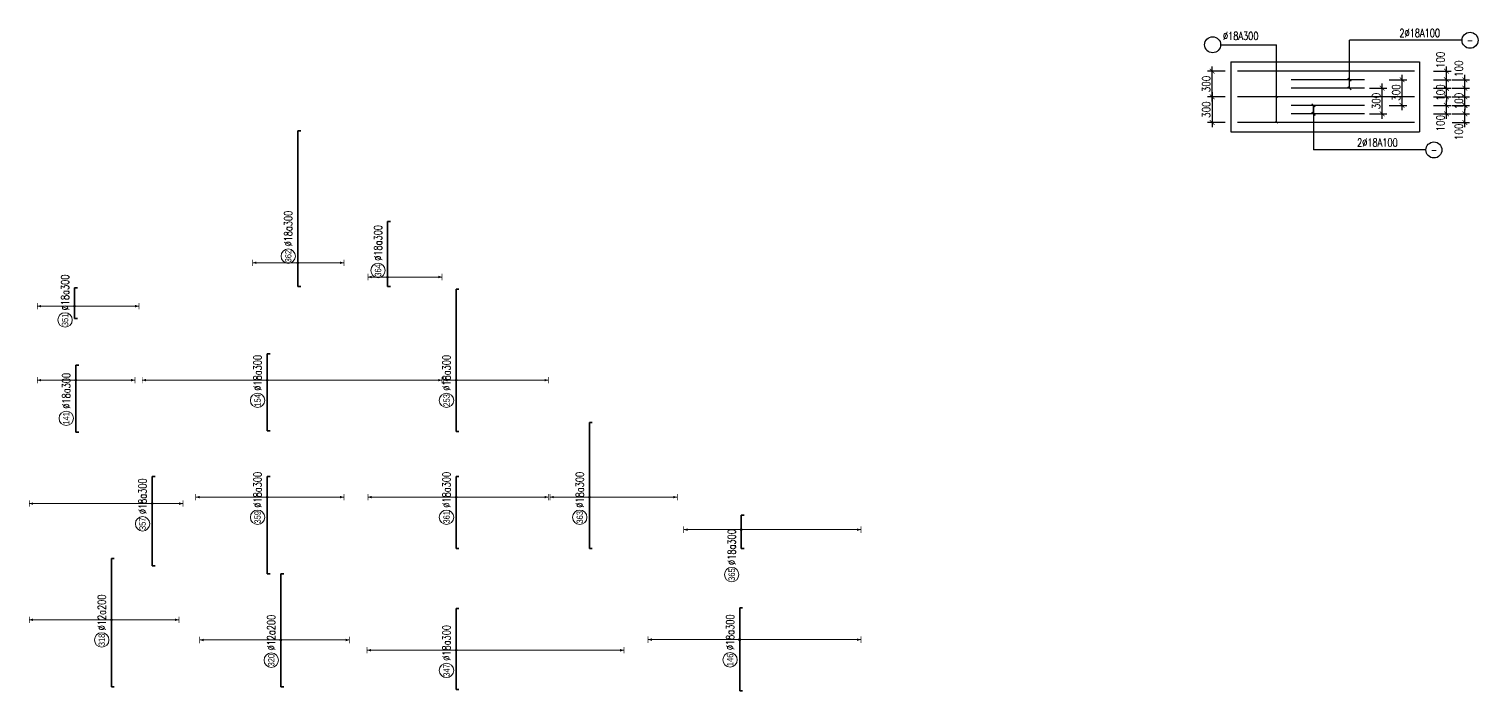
# Model space of a CAD drawing. Header units: millimetres. Extents: x -415354 to 592036, y -374841 to 139309.
# Drawn here: x 161530 to 252049, y -313100 to -271773 of the extents above; entities that cross this region are included whole.
import ezdxf
from ezdxf.enums import TextEntityAlignment as Align

# ---------------------------------------------------------------- set-up
doc = ezdxf.new("R2010")
doc.units = ezdxf.units.MM
doc.header["$MEASUREMENT"] = 0
doc.layers.get('Defpoints').update_dxf_attribs({"lineweight": 9})
for name, color, linetype in [('Concrete', 2, 'Continuous'), ('Dimension', 253, 'Continuous'), ('Leader', 6, 'Continuous'), ('Pointing Line', 6, 'Continuous'), ('Reinforcement', 4, 'Continuous'), ('Text25', 7, 'Continuous')]:
    doc.layers.add(name, color=color, linetype=linetype)
for name, color, linetype, lineweight in [('NDC_S_DIM', 1, 'Continuous', 15), ('NDC_S_REBAR', 4, 'Continuous', 35), ('NDC_S_VN TEXT', 7, 'Continuous', 20)]:
    doc.layers.add(name, color=color, linetype=linetype, lineweight=lineweight)
doc.styles.add('ARIAL', font='arial.ttf', dxfattribs={"width": 0.8})
doc.styles.add('NDC_EN TXT', font='romans.shx', dxfattribs={"width": 0.8})
doc.styles.add('VN-Romans', font='romans.shx', dxfattribs={"width": 0.8, "bigfont": 'vns.shx'})
doc.dimstyles.new('DIM25', dxfattribs={"dimtxt": 2.5, "dimasz": 1.5, "dimexe": 1.5, "dimexo": 1, "dimtad": 1, "dimtxsty": 'VN-Romans', "dimblk": 'ARCHTICK', "dimcen": 1.5, "dimdle": 1.5, "dimclrt": 7, "dimadec": 0, "dimazin": 0, "dimtfac": 1, "dimtix": 1, "dimtmove": 2, "dimatfit": 3, "dimfxl": 5, "dimfxlon": 1, "dimarcsym": 0})

# ---------------------------------------------------------------- blocks, each defined once
blk = doc.blocks.new('*U230')
h = blk.add_hatch(color=6)
edge = h.paths.add_edge_path()
edge.add_arc((-2.99, 0), 0.3, 0, 360)
at = {"layer": 'NDC_S_DIM', "color": 8}
for q in [(-2.99, 25.63), (-2.99, -21.12)]:
    blk.add_line((-2.99, 0), q, dxfattribs=at)
for points in [[(-3.99, 25.63, 0.2, 0.2, 0), (-1.99, 25.63, 0, 0, 0)], [(-3.99, -21.12, 0.2, 0.2, 0), (-1.99, -21.12, 0, 0, 0)]]:
    blk.add_lwpolyline(points, format="xyseb", dxfattribs=at)
at = {"layer": 'NDC_S_DIM'}
blk.add_circle((-9.29, 3), 2.25, dxfattribs=at)
at = {"layer": 'NDC_S_DIM', "color": 6}
blk.add_circle((-2.99, 0), 0.3, dxfattribs=at)
at = {"layer": 'NDC_S_DIM', "color": 8}
for points in [[(-3.39, 24.43), (-2.99, 25.63), (-2.59, 24.43)], [(-3.39, -19.92), (-2.99, -21.12), (-2.59, -19.92)]]:
    blk.add_solid(points, dxfattribs=at)
at = {"layer": 'NDC_S_REBAR'}
for p, q in [((0, 0), (-23.97, 0)), ((-23.97, 0), (-23.97, -0.9)), ((0, 0), (16.1, 0)), ((16.1, 0), (16.1, -0.9)), ((-23.97, -0.9), (-23.97, -0.9)), ((16.1, -0.9), (16.1, -0.9))]:
    blk.add_line(p, q, dxfattribs=at)
at = {"layer": 'NDC_S_VN TEXT', "style": 'ARIAL', "width": 0.8}
blk.add_attdef('KHT', text='', height=2, dxfattribs=at).set_placement((-9.29, 3), align=Align.MIDDLE_CENTER)
at = {"layer": 'NDC_S_VN TEXT', "color": 3, "style": 'NDC_EN TXT', "width": 0.75}
blk.add_attdef('DKT', (-6.29, 1.75), '', height=2.5, dxfattribs=at)
blk = doc.blocks.new('*U231')
h = blk.add_hatch(color=6)
edge = h.paths.add_edge_path()
edge.add_arc((-2.99, 0), 0.3, 0, 360)
at = {"layer": 'NDC_S_DIM', "color": 8}
for q in [(-2.99, 38.37), (-2.99, -9.63)]:
    blk.add_line((-2.99, 0), q, dxfattribs=at)
for points in [[(-3.99, 38.37, 0.2, 0.2, 0), (-1.99, 38.37, 0, 0, 0)], [(-3.99, -9.63, 0.2, 0.2, 0), (-1.99, -9.63, 0, 0, 0)]]:
    blk.add_lwpolyline(points, format="xyseb", dxfattribs=at)
at = {"layer": 'NDC_S_DIM'}
blk.add_circle((-9.29, 3), 2.25, dxfattribs=at)
at = {"layer": 'NDC_S_DIM', "color": 6}
blk.add_circle((-2.99, 0), 0.3, dxfattribs=at)
at = {"layer": 'NDC_S_DIM', "color": 8}
for points in [[(-3.39, 37.17), (-2.99, 38.37), (-2.59, 37.17)], [(-3.39, -8.43), (-2.99, -9.63), (-2.59, -8.43)]]:
    blk.add_solid(points, dxfattribs=at)
at = {"layer": 'NDC_S_REBAR'}
for p, q in [((0, 0), (-22.39, 0)), ((-22.39, 0), (-22.39, -0.9)), ((0, 0), (5.52, 0)), ((5.52, 0), (5.52, -0.9)), ((-22.39, -0.9), (-22.39, -0.9)), ((5.52, -0.9), (5.52, -0.9))]:
    blk.add_line(p, q, dxfattribs=at)
at = {"layer": 'NDC_S_VN TEXT', "style": 'ARIAL', "width": 0.8}
blk.add_attdef('KHT', text='', height=2, dxfattribs=at).set_placement((-9.29, 3), align=Align.MIDDLE_CENTER)
at = {"layer": 'NDC_S_VN TEXT', "color": 3, "style": 'NDC_EN TXT', "width": 0.75}
blk.add_attdef('DKT', (-6.29, 1.75), '', height=2.5, dxfattribs=at)
blk = doc.blocks.new('*U235')
h = blk.add_hatch(color=6)
edge = h.paths.add_edge_path()
edge.add_arc((-2.99, 0), 0.3, 0, 360)
at = {"layer": 'NDC_S_DIM', "color": 8}
for q in [(-2.99, 39.05), (-2.99, -54.64)]:
    blk.add_line((-2.99, 0), q, dxfattribs=at)
for points in [[(-3.99, 39.05, 0.2, 0.2, 0), (-1.99, 39.05, 0, 0, 0)], [(-3.99, -54.64, 0.2, 0.2, 0), (-1.99, -54.64, 0, 0, 0)]]:
    blk.add_lwpolyline(points, format="xyseb", dxfattribs=at)
at = {"layer": 'NDC_S_DIM'}
blk.add_circle((-9.29, 3), 2.25, dxfattribs=at)
at = {"layer": 'NDC_S_DIM', "color": 6}
blk.add_circle((-2.99, 0), 0.3, dxfattribs=at)
at = {"layer": 'NDC_S_DIM', "color": 8}
for points in [[(-3.39, 37.85), (-2.99, 39.05), (-2.59, 37.85)], [(-3.39, -53.44), (-2.99, -54.64), (-2.59, -53.44)]]:
    blk.add_solid(points, dxfattribs=at)
at = {"layer": 'NDC_S_REBAR'}
for p, q in [((0, 0), (-18.76, 0)), ((-18.76, 0), (-18.76, -0.9)), ((0, 0), (5.24, 0)), ((5.24, 0), (5.24, -0.9)), ((-18.76, -0.9), (-18.76, -0.9)), ((5.24, -0.9), (5.24, -0.9))]:
    blk.add_line(p, q, dxfattribs=at)
at = {"layer": 'NDC_S_VN TEXT', "style": 'ARIAL', "width": 0.8}
blk.add_attdef('KHT', text='', height=2, dxfattribs=at).set_placement((-9.29, 3), align=Align.MIDDLE_CENTER)
at = {"layer": 'NDC_S_VN TEXT', "color": 3, "style": 'NDC_EN TXT', "width": 0.75}
blk.add_attdef('DKT', (-6.29, 1.75), '', height=2.5, dxfattribs=at)
blk = doc.blocks.new('*U234')
h = blk.add_hatch(color=6)
edge = h.paths.add_edge_path()
edge.add_arc((-11.34, 0), 0.3, 0, 360)
at = {"layer": 'NDC_S_DIM', "color": 8}
for q in [(-11.34, 14.13), (-11.34, -14.37)]:
    blk.add_line((-11.34, 0), q, dxfattribs=at)
for points in [[(-12.34, 14.13, 0.2, 0.2, 0), (-10.34, 14.13, 0, 0, 0)], [(-12.34, -14.37, 0.2, 0.2, 0), (-10.34, -14.37, 0, 0, 0)]]:
    blk.add_lwpolyline(points, format="xyseb", dxfattribs=at)
at = {"layer": 'NDC_S_DIM'}
blk.add_circle((-9.29, 3), 2.25, dxfattribs=at)
at = {"layer": 'NDC_S_DIM', "color": 6}
blk.add_circle((-11.34, 0), 0.3, dxfattribs=at)
at = {"layer": 'NDC_S_DIM', "color": 8}
for points in [[(-11.74, 12.93), (-11.34, 14.13), (-10.94, 12.93)], [(-11.74, -13.17), (-11.34, -14.37), (-10.94, -13.17)]]:
    blk.add_solid(points, dxfattribs=at)
at = {"layer": 'NDC_S_REBAR'}
for p, q in [((0, 0), (-18.76, 0)), ((-18.76, 0), (-18.76, -0.9)), ((0, 0), (29.87, 0)), ((29.87, 0), (29.87, -0.9)), ((-18.76, -0.9), (-18.76, -0.9)), ((29.87, -0.9), (29.87, -0.9))]:
    blk.add_line(p, q, dxfattribs=at)
at = {"layer": 'NDC_S_VN TEXT', "style": 'ARIAL', "width": 0.8}
blk.add_attdef('KHT', text='', height=2, dxfattribs=at).set_placement((-9.29, 3), align=Align.MIDDLE_CENTER)
at = {"layer": 'NDC_S_VN TEXT', "color": 3, "style": 'NDC_EN TXT', "width": 0.75}
blk.add_attdef('DKT', (-6.29, 1.75), '', height=2.5, dxfattribs=at)
blk = doc.blocks.new('*U238')
h = blk.add_hatch(color=6)
edge = h.paths.add_edge_path()
edge.add_arc((-2.99, 0), 0.3, 0, 360)
at = {"layer": 'NDC_S_DIM', "color": 8}
for q in [(-2.99, 22.3), (-2.99, -23.95)]:
    blk.add_line((-2.99, 0), q, dxfattribs=at)
for points in [[(-3.99, 22.3, 0.2, 0.2, 0), (-1.99, 22.3, 0, 0, 0)], [(-3.99, -23.95, 0.2, 0.2, 0), (-1.99, -23.95, 0, 0, 0)]]:
    blk.add_lwpolyline(points, format="xyseb", dxfattribs=at)
at = {"layer": 'NDC_S_DIM'}
blk.add_circle((-9.29, 3), 2.25, dxfattribs=at)
at = {"layer": 'NDC_S_DIM', "color": 6}
blk.add_circle((-2.99, 0), 0.3, dxfattribs=at)
at = {"layer": 'NDC_S_DIM', "color": 8}
for points in [[(-3.39, 21.1), (-2.99, 22.3), (-2.59, 21.1)], [(-3.39, -22.75), (-2.99, -23.95), (-2.59, -22.75)]]:
    blk.add_solid(points, dxfattribs=at)
at = {"layer": 'NDC_S_REBAR'}
for p, q in [((0, 0), (-26.91, 0)), ((-26.91, 0), (-26.91, -0.9)), ((0, 0), (3.49, 0)), ((3.49, 0), (3.49, -0.9)), ((-26.91, -0.9), (-26.91, -0.9)), ((3.49, -0.9), (3.49, -0.9))]:
    blk.add_line(p, q, dxfattribs=at)
at = {"layer": 'NDC_S_VN TEXT', "style": 'ARIAL', "width": 0.8}
blk.add_attdef('KHT', text='', height=2, dxfattribs=at).set_placement((-9.29, 3), align=Align.MIDDLE_CENTER)
at = {"layer": 'NDC_S_VN TEXT', "color": 3, "style": 'NDC_EN TXT', "width": 0.75}
blk.add_attdef('DKT', (-6.29, 1.75), '', height=2.5, dxfattribs=at)
blk = doc.blocks.new('*U236')
h = blk.add_hatch(color=6)
edge = h.paths.add_edge_path()
edge.add_arc((-2.99, 0), 0.3, 0, 360)
at = {"layer": 'NDC_S_DIM', "color": 8}
for q in [(-2.99, 25.32), (-2.99, -21.43)]:
    blk.add_line((-2.99, 0), q, dxfattribs=at)
for points in [[(-3.99, 25.32, 0.2, 0.2, 0), (-1.99, 25.32, 0, 0, 0)], [(-3.99, -21.43, 0.2, 0.2, 0), (-1.99, -21.43, 0, 0, 0)]]:
    blk.add_lwpolyline(points, format="xyseb", dxfattribs=at)
at = {"layer": 'NDC_S_DIM'}
blk.add_circle((-9.29, 3), 2.25, dxfattribs=at)
at = {"layer": 'NDC_S_DIM', "color": 6}
blk.add_circle((-2.99, 0), 0.3, dxfattribs=at)
at = {"layer": 'NDC_S_DIM', "color": 8}
for points in [[(-3.39, 24.12), (-2.99, 25.32), (-2.59, 24.12)], [(-3.39, -20.23), (-2.99, -21.43), (-2.59, -20.23)]]:
    blk.add_solid(points, dxfattribs=at)
at = {"layer": 'NDC_S_REBAR'}
for p, q in [((0, 0), (-17.66, 0)), ((-17.66, 0), (-17.66, -0.9)), ((0, 0), (17.61, 0)), ((17.61, 0), (17.61, -0.9)), ((-17.66, -0.9), (-17.66, -0.9)), ((17.61, -0.9), (17.61, -0.9))]:
    blk.add_line(p, q, dxfattribs=at)
at = {"layer": 'NDC_S_VN TEXT', "style": 'ARIAL', "width": 0.8}
blk.add_attdef('KHT', text='', height=2, dxfattribs=at).set_placement((-9.29, 3), align=Align.MIDDLE_CENTER)
at = {"layer": 'NDC_S_VN TEXT', "color": 3, "style": 'NDC_EN TXT', "width": 0.75}
blk.add_attdef('DKT', (-6.29, 1.75), '', height=2.5, dxfattribs=at)
blk = doc.blocks.new('*U239')
h = blk.add_hatch(color=6)
edge = h.paths.add_edge_path()
edge.add_arc((-2.99, 0), 0.3, 0, 360)
at = {"layer": 'NDC_S_DIM', "color": 8}
for q in [(-2.99, 27.82), (-2.99, -52.44)]:
    blk.add_line((-2.99, 0), q, dxfattribs=at)
for points in [[(-3.99, 27.82, 0.2, 0.2, 0), (-1.99, 27.82, 0, 0, 0)], [(-3.99, -52.44, 0.2, 0.2, 0), (-1.99, -52.44, 0, 0, 0)]]:
    blk.add_lwpolyline(points, format="xyseb", dxfattribs=at)
at = {"layer": 'NDC_S_DIM'}
blk.add_circle((-9.29, 3), 2.25, dxfattribs=at)
at = {"layer": 'NDC_S_DIM', "color": 6}
blk.add_circle((-2.99, 0), 0.3, dxfattribs=at)
at = {"layer": 'NDC_S_DIM', "color": 8}
for points in [[(-3.39, 26.62), (-2.99, 27.82), (-2.59, 26.62)], [(-3.39, -51.24), (-2.99, -52.44), (-2.59, -51.24)]]:
    blk.add_solid(points, dxfattribs=at)
at = {"layer": 'NDC_S_REBAR'}
for p, q in [((0, 0), (-15.22, 0)), ((-15.22, 0), (-15.22, -0.9)), ((0, 0), (10.03, 0)), ((10.03, 0), (10.03, -0.9)), ((-15.22, -0.9), (-15.22, -0.9)), ((10.03, -0.9), (10.03, -0.9))]:
    blk.add_line(p, q, dxfattribs=at)
at = {"layer": 'NDC_S_VN TEXT', "style": 'ARIAL', "width": 0.8}
blk.add_attdef('KHT', text='', height=2, dxfattribs=at).set_placement((-9.29, 3), align=Align.MIDDLE_CENTER)
at = {"layer": 'NDC_S_VN TEXT', "color": 3, "style": 'NDC_EN TXT', "width": 0.75}
blk.add_attdef('DKT', (-6.29, 1.75), '', height=2.5, dxfattribs=at)
blk = doc.blocks.new('*U241')
h = blk.add_hatch(color=6)
edge = h.paths.add_edge_path()
edge.add_arc((-2.99, 0), 0.3, 0, 360)
at = {"layer": 'NDC_S_DIM', "color": 8}
for q in [(-2.99, 27.56), (-2.99, -28.82)]:
    blk.add_line((-2.99, 0), q, dxfattribs=at)
for points in [[(-3.99, 27.56, 0.2, 0.2, 0), (-1.99, 27.56, 0, 0, 0)], [(-3.99, -28.82, 0.2, 0.2, 0), (-1.99, -28.82, 0, 0, 0)]]:
    blk.add_lwpolyline(points, format="xyseb", dxfattribs=at)
at = {"layer": 'NDC_S_DIM'}
blk.add_circle((-9.29, 3), 2.25, dxfattribs=at)
at = {"layer": 'NDC_S_DIM', "color": 6}
blk.add_circle((-2.99, 0), 0.3, dxfattribs=at)
at = {"layer": 'NDC_S_DIM', "color": 8}
for points in [[(-3.39, 26.36), (-2.99, 27.56), (-2.59, 26.36)], [(-3.39, -27.62), (-2.99, -28.82), (-2.59, -27.62)]]:
    blk.add_solid(points, dxfattribs=at)
at = {"layer": 'NDC_S_REBAR'}
for p, q in [((0, 0), (-19.01, 0)), ((-19.01, 0), (-19.01, -0.9)), ((0, 0), (3.49, 0)), ((3.49, 0), (3.49, -0.9)), ((-19.01, -0.9), (-19.01, -0.9)), ((3.49, -0.9), (3.49, -0.9))]:
    blk.add_line(p, q, dxfattribs=at)
at = {"layer": 'NDC_S_VN TEXT', "style": 'ARIAL', "width": 0.8}
blk.add_attdef('KHT', text='', height=2, dxfattribs=at).set_placement((-9.29, 3), align=Align.MIDDLE_CENTER)
at = {"layer": 'NDC_S_VN TEXT', "color": 3, "style": 'NDC_EN TXT', "width": 0.75}
blk.add_attdef('DKT', (-6.29, 1.75), '', height=2.5, dxfattribs=at)
blk = doc.blocks.new('*U242')
h = blk.add_hatch(color=6)
edge = h.paths.add_edge_path()
edge.add_arc((-2.99, 0), 0.3, 0, 360)
at = {"layer": 'NDC_S_DIM', "color": 8}
for q in [(-2.99, 3.87), (-2.99, -28.82)]:
    blk.add_line((-2.99, 0), q, dxfattribs=at)
for points in [[(-3.99, 3.87, 0.2, 0.2, 0), (-1.99, 3.87, 0, 0, 0)], [(-3.99, -28.82, 0.2, 0.2, 0), (-1.99, -28.82, 0, 0, 0)]]:
    blk.add_lwpolyline(points, format="xyseb", dxfattribs=at)
at = {"layer": 'NDC_S_DIM'}
blk.add_circle((-9.29, 3), 2.25, dxfattribs=at)
at = {"layer": 'NDC_S_DIM', "color": 6}
blk.add_circle((-2.99, 0), 0.3, dxfattribs=at)
at = {"layer": 'NDC_S_DIM', "color": 8}
for points in [[(-3.39, 2.67), (-2.99, 3.87), (-2.59, 2.67)], [(-3.39, -27.62), (-2.99, -28.82), (-2.59, -27.62)]]:
    blk.add_solid(points, dxfattribs=at)
at = {"layer": 'NDC_S_REBAR'}
for p, q in [((0, 0), (-19.01, 0)), ((-19.01, 0), (-19.01, -0.9)), ((0, 0), (25.44, 0)), ((25.44, 0), (25.44, -0.9)), ((-19.01, -0.9), (-19.01, -0.9)), ((25.44, -0.9), (25.44, -0.9))]:
    blk.add_line(p, q, dxfattribs=at)
at = {"layer": 'NDC_S_VN TEXT', "style": 'ARIAL', "width": 0.8}
blk.add_attdef('KHT', text='', height=2, dxfattribs=at).set_placement((-9.29, 3), align=Align.MIDDLE_CENTER)
at = {"layer": 'NDC_S_VN TEXT', "color": 3, "style": 'NDC_EN TXT', "width": 0.75}
blk.add_attdef('DKT', (-6.29, 1.75), '', height=2.5, dxfattribs=at)
blk = doc.blocks.new('*U240')
h = blk.add_hatch(color=6)
edge = h.paths.add_edge_path()
edge.add_arc((-11.34, 0), 0.3, 0, 360)
at = {"layer": 'NDC_S_DIM', "color": 8}
for q in [(-11.34, 6.17), (-11.34, -17.02)]:
    blk.add_line((-11.34, 0), q, dxfattribs=at)
for points in [[(-12.34, 6.17, 0.2, 0.2, 0), (-10.34, 6.17, 0, 0, 0)], [(-12.34, -17.02, 0.2, 0.2, 0), (-10.34, -17.02, 0, 0, 0)]]:
    blk.add_lwpolyline(points, format="xyseb", dxfattribs=at)
at = {"layer": 'NDC_S_DIM'}
blk.add_circle((-9.29, 3), 2.25, dxfattribs=at)
at = {"layer": 'NDC_S_DIM', "color": 6}
blk.add_circle((-11.34, 0), 0.3, dxfattribs=at)
at = {"layer": 'NDC_S_DIM', "color": 8}
for points in [[(-11.74, 4.97), (-11.34, 6.17), (-10.94, 4.97)], [(-11.74, -15.82), (-11.34, -17.02), (-10.94, -15.82)]]:
    blk.add_solid(points, dxfattribs=at)
at = {"layer": 'NDC_S_REBAR'}
for p, q in [((0, 0), (-14.31, 0)), ((-14.31, 0), (-14.31, -0.9)), ((0, 0), (5.99, 0)), ((5.99, 0), (5.99, -0.9)), ((-14.31, -0.9), (-14.31, -0.9)), ((5.99, -0.9), (5.99, -0.9))]:
    blk.add_line(p, q, dxfattribs=at)
at = {"layer": 'NDC_S_VN TEXT', "style": 'ARIAL', "width": 0.8}
blk.add_attdef('KHT', text='', height=2, dxfattribs=at).set_placement((-9.29, 3), align=Align.MIDDLE_CENTER)
at = {"layer": 'NDC_S_VN TEXT', "color": 3, "style": 'NDC_EN TXT', "width": 0.75}
blk.add_attdef('DKT', (-6.29, 1.75), '', height=2.5, dxfattribs=at)
blk = doc.blocks.new('*U244')
h = blk.add_hatch(color=6)
edge = h.paths.add_edge_path()
edge.add_arc((-2.99, 0), 0.3, 0, 360)
at = {"layer": 'NDC_S_DIM', "color": 8}
for q in [(-2.99, 12.31), (-2.99, -27.44)]:
    blk.add_line((-2.99, 0), q, dxfattribs=at)
for points in [[(-3.99, 12.31, 0.2, 0.2, 0), (-1.99, 12.31, 0, 0, 0)], [(-3.99, -27.44, 0.2, 0.2, 0), (-1.99, -27.44, 0, 0, 0)]]:
    blk.add_lwpolyline(points, format="xyseb", dxfattribs=at)
at = {"layer": 'NDC_S_DIM'}
blk.add_circle((-9.29, 3), 2.25, dxfattribs=at)
at = {"layer": 'NDC_S_DIM', "color": 6}
blk.add_circle((-2.99, 0), 0.3, dxfattribs=at)
at = {"layer": 'NDC_S_DIM', "color": 8}
for points in [[(-3.39, 11.11), (-2.99, 12.31), (-2.59, 11.11)], [(-3.39, -26.24), (-2.99, -27.44), (-2.59, -26.24)]]:
    blk.add_solid(points, dxfattribs=at)
at = {"layer": 'NDC_S_REBAR'}
for p, q in [((0, 0), (-19.01, 0)), ((-19.01, 0), (-19.01, -0.9)), ((0, 0), (20.27, 0)), ((20.27, 0), (20.27, -0.9)), ((-19.01, -0.9), (-19.01, -0.9)), ((20.27, -0.9), (20.27, -0.9))]:
    blk.add_line(p, q, dxfattribs=at)
at = {"layer": 'NDC_S_VN TEXT', "style": 'ARIAL', "width": 0.8}
blk.add_attdef('KHT', text='', height=2, dxfattribs=at).set_placement((-9.29, 3), align=Align.MIDDLE_CENTER)
at = {"layer": 'NDC_S_VN TEXT', "color": 3, "style": 'NDC_EN TXT', "width": 0.75}
blk.add_attdef('DKT', (-6.29, 1.75), '', height=2.5, dxfattribs=at)
blk = doc.blocks.new('*U245')
h = blk.add_hatch(color=6)
edge = h.paths.add_edge_path()
edge.add_arc((-2.99, 0), 0.3, 0, 360)
at = {"layer": 'NDC_S_DIM', "color": 8}
for q in [(-2.99, 28.63), (-2.99, -37.87)]:
    blk.add_line((-2.99, 0), q, dxfattribs=at)
for points in [[(-3.99, 28.63, 0.2, 0.2, 0), (-1.99, 28.63, 0, 0, 0)], [(-3.99, -37.87, 0.2, 0.2, 0), (-1.99, -37.87, 0, 0, 0)]]:
    blk.add_lwpolyline(points, format="xyseb", dxfattribs=at)
at = {"layer": 'NDC_S_DIM'}
blk.add_circle((-9.29, 3), 2.25, dxfattribs=at)
at = {"layer": 'NDC_S_DIM', "color": 6}
blk.add_circle((-2.99, 0), 0.3, dxfattribs=at)
at = {"layer": 'NDC_S_DIM', "color": 8}
for points in [[(-3.39, 27.43), (-2.99, 28.63), (-2.59, 27.43)], [(-3.39, -36.67), (-2.99, -37.87), (-2.59, -36.67)]]:
    blk.add_solid(points, dxfattribs=at)
at = {"layer": 'NDC_S_REBAR'}
for p, q in [((0, 0), (-19.01, 0)), ((-19.01, 0), (-19.01, -0.9)), ((0, 0), (6.99, 0)), ((6.99, 0), (6.99, -0.9)), ((-19.01, -0.9), (-19.01, -0.9)), ((6.99, -0.9), (6.99, -0.9))]:
    blk.add_line(p, q, dxfattribs=at)
at = {"layer": 'NDC_S_VN TEXT', "style": 'ARIAL', "width": 0.8}
blk.add_attdef('KHT', text='', height=2, dxfattribs=at).set_placement((-9.29, 3), align=Align.MIDDLE_CENTER)
at = {"layer": 'NDC_S_VN TEXT', "color": 3, "style": 'NDC_EN TXT', "width": 0.75}
blk.add_attdef('DKT', (-6.29, 1.75), '', height=2.5, dxfattribs=at)
blk = doc.blocks.new('*U243')
h = blk.add_hatch(color=6)
edge = h.paths.add_edge_path()
edge.add_arc((-2.99, 0), 0.3, 0, 360)
at = {"layer": 'NDC_S_DIM', "color": 8}
for q in [(-2.99, 17.97), (-2.99, -37.37)]:
    blk.add_line((-2.99, 0), q, dxfattribs=at)
for points in [[(-3.99, 17.97, 0.2, 0.2, 0), (-1.99, 17.97, 0, 0, 0)], [(-3.99, -37.37, 0.2, 0.2, 0), (-1.99, -37.37, 0, 0, 0)]]:
    blk.add_lwpolyline(points, format="xyseb", dxfattribs=at)
at = {"layer": 'NDC_S_DIM'}
blk.add_circle((-17.01, 3), 2.25, dxfattribs=at)
at = {"layer": 'NDC_S_DIM', "color": 6}
blk.add_circle((-2.99, 0), 0.3, dxfattribs=at)
at = {"layer": 'NDC_S_DIM', "color": 8}
for points in [[(-3.39, 16.77), (-2.99, 17.97), (-2.59, 16.77)], [(-3.39, -36.17), (-2.99, -37.37), (-2.59, -36.17)]]:
    blk.add_solid(points, dxfattribs=at)
at = {"layer": 'NDC_S_REBAR'}
for p, q in [((0, 0), (-8.85, 0)), ((-8.85, 0), (-8.85, -0.9)), ((0, 0), (1.5, 0)), ((1.5, 0), (1.5, -0.9)), ((-8.85, -0.9), (-8.85, -0.9)), ((1.5, -0.9), (1.5, -0.9))]:
    blk.add_line(p, q, dxfattribs=at)
at = {"layer": 'NDC_S_VN TEXT', "style": 'ARIAL', "width": 0.8}
blk.add_attdef('KHT', text='', height=2, dxfattribs=at).set_placement((-17.01, 3), align=Align.MIDDLE_CENTER)
at = {"layer": 'NDC_S_VN TEXT', "color": 3, "style": 'NDC_EN TXT', "width": 0.75}
blk.add_attdef('DKT', (-14.01, 1.75), '', height=2.5, dxfattribs=at)
blk = doc.blocks.new('_ArchTick')
at = {"color": 0, "linetype": 'ByBlock', "const_width": 0.15}
blk.add_lwpolyline([(-0.5, -0.5), (0.5, 0.5)], dxfattribs=at)
blk = doc.blocks.new('*D675')
at = {"layer": 'Defpoints', "color": 0, "transparency": 16777216}
for p in [(-1131, 133), (-1422, -267), (-1131, -267)]:
    blk.add_point(p, dxfattribs=at)
at = {"layer": 'Dimension', "color": 0, "lineweight": -2, "transparency": 16777216}
for p, q in [((-1222, 133), (-1497, 133)), ((-1422, 208), (-1422, -342)), ((-1222, -267), (-1497, -267))]:
    blk.add_line(p, q, dxfattribs=at)
at = {"layer": 'Dimension', "color": 0, "lineweight": -2, "transparency": 16777216, "xscale": 75, "yscale": 75, "zscale": 75}
for p, rotation in [((-1422, 133), 90), ((-1422, -267), 270)]:
    blk.add_blockref('_ArchTick', p, dxfattribs=dict(at, rotation=rotation))
at = {"layer": 'Dimension', "color": 7, "transparency": 16777216, "insert": (-1515, -67), "char_height": 125, "attachment_point": 5, "rotation": 90, "style": 'VN-Romans'}
blk.add_mtext('300', dxfattribs=at)
blk = doc.blocks.new('*D676')
at = {"layer": 'Defpoints', "color": 0, "transparency": 16777216}
for p in [(-1422, 533), (-1131, 533), (-1131, 133)]:
    blk.add_point(p, dxfattribs=at)
at = {"layer": 'Dimension', "color": 0, "lineweight": -2, "transparency": 16777216}
for p, q in [((-1222, 533), (-1497, 533)), ((-1422, 58), (-1422, 608)), ((-1222, 133), (-1497, 133))]:
    blk.add_line(p, q, dxfattribs=at)
at = {"layer": 'Dimension', "color": 0, "lineweight": -2, "transparency": 16777216, "xscale": 75, "yscale": 75, "zscale": 75}
for p, rotation in [((-1422, 533), 90), ((-1422, 133), 270)]:
    blk.add_blockref('_ArchTick', p, dxfattribs=dict(at, rotation=rotation))
at = {"layer": 'Dimension', "color": 7, "transparency": 16777216, "insert": (-1515, 333), "char_height": 125, "attachment_point": 5, "rotation": 90, "style": 'VN-Romans'}
blk.add_mtext('300', dxfattribs=at)
blk = doc.blocks.new('*D677')
at = {"layer": 'Defpoints', "color": 0, "transparency": 16777216}
for p in [(954, -133), (2523, -133), (1736, -267)]:
    blk.add_point(p, dxfattribs=at)
at = {"layer": 'Dimension', "color": 0, "lineweight": -2, "transparency": 16777216}
for p, q in [((2323, -133), (2598, -133)), ((2523, -342), (2523, -58)), ((2323, -267), (2598, -267))]:
    blk.add_line(p, q, dxfattribs=at)
at = {"layer": 'Dimension', "color": 0, "lineweight": -2, "transparency": 16777216, "xscale": 75, "yscale": 75, "zscale": 75}
for p, rotation in [((2523, -133), 90), ((2523, -267), 270)]:
    blk.add_blockref('_ArchTick', p, dxfattribs=dict(at, rotation=rotation))
at = {"layer": 'Dimension', "color": 7, "transparency": 16777216, "insert": (2429, -413), "char_height": 125, "attachment_point": 5, "rotation": 90, "style": 'VN-Romans'}
blk.add_mtext('100', dxfattribs=at)
blk = doc.blocks.new('*D678')
at = {"layer": 'Defpoints', "color": 0, "transparency": 16777216}
for p in [(954, 0), (954, -133), (2235, 0)]:
    blk.add_point(p, dxfattribs=at)
at = {"layer": 'Dimension', "color": 0, "lineweight": -2, "transparency": 16777216}
for p, q in [((2235, -208), (2235, 75)), ((2035, 0), (2310, 0)), ((2035, -133), (2310, -133))]:
    blk.add_line(p, q, dxfattribs=at)
at = {"layer": 'Dimension', "color": 0, "lineweight": -2, "transparency": 16777216, "xscale": 75, "yscale": 75, "zscale": 75}
for p, rotation in [((2235, 0), 90), ((2235, -133), 270)]:
    blk.add_blockref('_ArchTick', p, dxfattribs=dict(at, rotation=rotation))
at = {"layer": 'Dimension', "color": 7, "transparency": 16777216, "insert": (2141, -278), "char_height": 125, "attachment_point": 5, "rotation": 90, "style": 'VN-Romans'}
blk.add_mtext('100', dxfattribs=at)
blk = doc.blocks.new('*D679')
at = {"layer": 'Defpoints', "color": 0, "transparency": 16777216}
for p in [(1736, 133), (2523, 133), (954, 0)]:
    blk.add_point(p, dxfattribs=at)
at = {"layer": 'Dimension', "color": 0, "lineweight": -2, "transparency": 16777216}
for p, q in [((2323, 133), (2598, 133)), ((2523, 133), (2523, 208)), ((2523, 0), (2523, 133)), ((2323, 0), (2598, 0)), ((2523, 0), (2523, -75))]:
    blk.add_line(p, q, dxfattribs=at)
at = {"layer": 'Dimension', "color": 0, "lineweight": -2, "transparency": 16777216, "xscale": 75, "yscale": 75, "zscale": 75}
for p, rotation in [((2523, 133), 270), ((2523, 0), 90)]:
    blk.add_blockref('_ArchTick', p, dxfattribs=dict(at, rotation=rotation))
at = {"layer": 'Dimension', "color": 7, "transparency": 16777216, "insert": (2429, 67), "char_height": 125, "attachment_point": 5, "rotation": 90, "style": 'VN-Romans'}
blk.add_mtext('100', dxfattribs=at)
blk = doc.blocks.new('*D680')
at = {"layer": 'Defpoints', "color": 0, "transparency": 16777216}
for p in [(954, 267), (2235, 267), (1736, 133)]:
    blk.add_point(p, dxfattribs=at)
at = {"layer": 'Dimension', "color": 0, "lineweight": -2, "transparency": 16777216}
for p, q in [((2035, 267), (2310, 267)), ((2235, 267), (2235, 342)), ((2235, 133), (2235, 267)), ((2035, 133), (2310, 133)), ((2235, 133), (2235, 58))]:
    blk.add_line(p, q, dxfattribs=at)
at = {"layer": 'Dimension', "color": 0, "lineweight": -2, "transparency": 16777216, "xscale": 75, "yscale": 75, "zscale": 75}
for p, rotation in [((2235, 267), 270), ((2235, 133), 90)]:
    blk.add_blockref('_ArchTick', p, dxfattribs=dict(at, rotation=rotation))
at = {"layer": 'Dimension', "color": 7, "transparency": 16777216, "insert": (2141, 200), "char_height": 125, "attachment_point": 5, "rotation": 90, "style": 'VN-Romans'}
blk.add_mtext('100', dxfattribs=at)
blk = doc.blocks.new('*D681')
at = {"layer": 'Defpoints', "color": 0, "transparency": 16777216}
for p in [(954, 400), (954, 267), (2523, 400)]:
    blk.add_point(p, dxfattribs=at)
at = {"layer": 'Dimension', "color": 0, "lineweight": -2, "transparency": 16777216}
for p, q in [((2523, 192), (2523, 475)), ((2323, 400), (2598, 400)), ((2323, 267), (2598, 267))]:
    blk.add_line(p, q, dxfattribs=at)
at = {"layer": 'Dimension', "color": 0, "lineweight": -2, "transparency": 16777216, "xscale": 75, "yscale": 75, "zscale": 75}
for p, rotation in [((2523, 400), 90), ((2523, 267), 270)]:
    blk.add_blockref('_ArchTick', p, dxfattribs=dict(at, rotation=rotation))
at = {"layer": 'Dimension', "color": 7, "transparency": 16777216, "insert": (2429, 572), "char_height": 125, "attachment_point": 5, "rotation": 90, "style": 'VN-Romans'}
blk.add_mtext('100', dxfattribs=at)
blk = doc.blocks.new('*D682')
at = {"layer": 'Defpoints', "color": 0, "transparency": 16777216}
for p in [(1736, 533), (2235, 533), (954, 400)]:
    blk.add_point(p, dxfattribs=at)
at = {"layer": 'Dimension', "color": 0, "lineweight": -2, "transparency": 16777216}
for p, q in [((2035, 533), (2310, 533)), ((2235, 325), (2235, 608)), ((2035, 400), (2310, 400))]:
    blk.add_line(p, q, dxfattribs=at)
at = {"layer": 'Dimension', "color": 0, "lineweight": -2, "transparency": 16777216, "xscale": 75, "yscale": 75, "zscale": 75}
for p, rotation in [((2235, 533), 90), ((2235, 400), 270)]:
    blk.add_blockref('_ArchTick', p, dxfattribs=dict(at, rotation=rotation))
at = {"layer": 'Dimension', "color": 7, "transparency": 16777216, "insert": (2141, 709), "char_height": 125, "attachment_point": 5, "rotation": 90, "style": 'VN-Romans'}
blk.add_mtext('100', dxfattribs=at)
blk = doc.blocks.new('*D683')
at = {"layer": 'Defpoints', "color": 0, "transparency": 16777216}
for p in [(946, 267), (1232, 267), (954, -133)]:
    blk.add_point(p, dxfattribs=at)
at = {"layer": 'Dimension', "color": 0, "lineweight": -2, "transparency": 16777216}
for p, q in [((1032, 267), (1307, 267)), ((1232, -208), (1232, 342)), ((1032, -133), (1307, -133))]:
    blk.add_line(p, q, dxfattribs=at)
at = {"layer": 'Dimension', "color": 0, "lineweight": -2, "transparency": 16777216, "xscale": 75, "yscale": 75, "zscale": 75}
for p, rotation in [((1232, 267), 90), ((1232, -133), 270)]:
    blk.add_blockref('_ArchTick', p, dxfattribs=dict(at, rotation=rotation))
at = {"layer": 'Dimension', "color": 7, "transparency": 16777216, "insert": (1138, 67), "char_height": 125, "attachment_point": 5, "rotation": 90, "style": 'VN-Romans'}
blk.add_mtext('300', dxfattribs=at)
blk = doc.blocks.new('*D684')
at = {"layer": 'Defpoints', "color": 0, "transparency": 16777216}
for p in [(954, 400), (1543, 400), (954, 0)]:
    blk.add_point(p, dxfattribs=at)
at = {"layer": 'Dimension', "color": 0, "lineweight": -2, "transparency": 16777216}
for p, q in [((1543, -75), (1543, 475)), ((1343, 400), (1618, 400)), ((1343, 0), (1618, 0))]:
    blk.add_line(p, q, dxfattribs=at)
at = {"layer": 'Dimension', "color": 0, "lineweight": -2, "transparency": 16777216, "xscale": 75, "yscale": 75, "zscale": 75}
for p, rotation in [((1543, 400), 90), ((1543, 0), 270)]:
    blk.add_blockref('_ArchTick', p, dxfattribs=dict(at, rotation=rotation))
at = {"layer": 'Dimension', "color": 7, "transparency": 16777216, "insert": (1449, 200), "char_height": 125, "attachment_point": 5, "rotation": 90, "style": 'VN-Romans'}
blk.add_mtext('300', dxfattribs=at)
blk = doc.blocks.new('*U824')
h = blk.add_hatch(color=6)
edge = h.paths.add_edge_path()
edge.add_arc((-2.99, 0), 0.3, 0, 360)
at = {"layer": 'NDC_S_DIM', "color": 8}
for q in [(-2.99, 11.66), (-2.99, -20.09)]:
    blk.add_line((-2.99, 0), q, dxfattribs=at)
for points in [[(-3.99, 11.66, 0.2, 0.2, 0), (-1.99, 11.66, 0, 0, 0)], [(-3.99, -20.09, 0.2, 0.2, 0), (-1.99, -20.09, 0, 0, 0)]]:
    blk.add_lwpolyline(points, format="xyseb", dxfattribs=at)
at = {"layer": 'NDC_S_DIM'}
blk.add_circle((-7.29, 3), 2.25, dxfattribs=at)
at = {"layer": 'NDC_S_DIM', "color": 6}
blk.add_circle((-2.99, 0), 0.3, dxfattribs=at)
at = {"layer": 'NDC_S_DIM', "color": 8}
for points in [[(-3.39, 10.46), (-2.99, 11.66), (-2.59, 10.46)], [(-3.39, -18.89), (-2.99, -20.09), (-2.59, -18.89)]]:
    blk.add_solid(points, dxfattribs=at)
at = {"layer": 'NDC_S_REBAR'}
for p, q in [((0, 0), (-6.86, 0)), ((-6.86, 0), (-6.86, -0.9)), ((0, 0), (2.74, 0)), ((2.74, 0), (2.74, -0.9)), ((-6.86, -0.9), (-6.86, -0.9)), ((2.74, -0.9), (2.74, -0.9))]:
    blk.add_line(p, q, dxfattribs=at)
at = {"layer": 'NDC_S_VN TEXT', "style": 'ARIAL', "width": 0.8}
blk.add_attdef('KHT', text='', height=2, dxfattribs=at).set_placement((-7.29, 3), align=Align.MIDDLE_CENTER)
at = {"layer": 'NDC_S_VN TEXT', "color": 3, "style": 'NDC_EN TXT', "width": 0.75}
blk.add_attdef('DKT', (-4.29, 1.75), '', height=2.5, dxfattribs=at)
blk = doc.blocks.new('*U825')
h = blk.add_hatch(color=6)
edge = h.paths.add_edge_path()
edge.add_arc((-2.99, 0), 0.3, 0, 360)
at = {"layer": 'NDC_S_DIM', "color": 8}
for q in [(-2.99, 12.04), (-2.99, -18.46)]:
    blk.add_line((-2.99, 0), q, dxfattribs=at)
for points in [[(-3.99, 12.04, 0.2, 0.2, 0), (-1.99, 12.04, 0, 0, 0)], [(-3.99, -18.46, 0.2, 0.2, 0), (-1.99, -18.46, 0, 0, 0)]]:
    blk.add_lwpolyline(points, format="xyseb", dxfattribs=at)
at = {"layer": 'NDC_S_DIM'}
blk.add_circle((-14.9, 3), 2.25, dxfattribs=at)
at = {"layer": 'NDC_S_DIM', "color": 6}
blk.add_circle((-2.99, 0), 0.3, dxfattribs=at)
at = {"layer": 'NDC_S_DIM', "color": 8}
for points in [[(-3.39, 10.84), (-2.99, 12.04), (-2.59, 10.84)], [(-3.39, -17.26), (-2.99, -18.46), (-2.59, -17.26)]]:
    blk.add_solid(points, dxfattribs=at)
at = {"layer": 'NDC_S_REBAR'}
for p, q in [((0, 0), (-19.26, 0)), ((-19.26, 0), (-19.26, -0.9)), ((0, 0), (1.74, 0)), ((1.74, 0), (1.74, -0.9)), ((-19.26, -0.9), (-19.26, -0.9)), ((1.74, -0.9), (1.74, -0.9))]:
    blk.add_line(p, q, dxfattribs=at)
at = {"layer": 'NDC_S_VN TEXT', "style": 'ARIAL', "width": 0.8}
blk.add_attdef('KHT', text='', height=2, dxfattribs=at).set_placement((-14.9, 3), align=Align.MIDDLE_CENTER)
at = {"layer": 'NDC_S_VN TEXT', "color": 3, "style": 'NDC_EN TXT', "width": 0.75}
blk.add_attdef('DKT', (-11.9, 1.75), '', height=2.5, dxfattribs=at)
blk = doc.blocks.new('A$C39A826EE')
at = {"layer": 'Concrete'}
for p, q in [((-1131.3, 679.1), (1816.4, 679.1)), ((-1131.3, 679.1), (-1131.3, -414.7)), ((1816.4, 679.1), (1816.4, -414.7)), ((-1131.3, -414.7), (1816.4, -414.7))]:
    blk.add_line(p, q, dxfattribs=at)
at = {"layer": 'Pointing Line'}
for p, q in [((2478.7, 1014.9), (722.2, 1014.9)), ((722.2, 266.7), (722.2, 1014.9)), ((749.2, 377.7), (695.3, 422.3)), ((749.2, 244.4), (695.3, 289)), ((185.9, -22.3), (131.9, 22.3)), ((185.9, -155.6), (131.9, -111)), ((158.9, 0), (158.9, -696.5))]:
    blk.add_line(p, q, dxfattribs=at)
blk.add_circle((2603.7, 1014.9), 125, dxfattribs=at)
at = {"layer": 'Reinforcement'}
for points in [[(1735.8, 533.3), (-1027.7, 533.3)], [(953.8, 400), (-189.5, 400)], [(953.8, 266.7), (-189.5, 266.7)], [(1735.8, 133.3), (-1027.7, 133.3)], [(953.8, 0), (-189.5, 0)], [(953.8, -133.3), (-189.5, -133.3)], [(1735.8, -266.7), (-1027.7, -266.7)]]:
    blk.add_lwpolyline(points, dxfattribs=at)
at = {"layer": 'Text25', "style": 'VN-Romans', "width": 0.6, "flags": 8}
blk.add_attdef('00%%C10', text='', height=125, dxfattribs=at).set_placement((1645.5, 1016.7), align=Align.BOTTOM_CENTER)
at = {"layer": 'Text25', "style": 'VN-Romans', "width": 0.6}
blk.add_attdef('A200', text='', height=125, dxfattribs=at).set_placement((1645.5, 975), align=Align.TOP_CENTER)
at = {"layer": 'Text25', "style": 'VN-Romans', "width": 0.7}
blk.add_attdef('#', text='', height=125, dxfattribs=at).set_placement((2603.7, 1014.9), align=Align.MIDDLE)
at = {"layer": 'Dimension'}
for base, p1, p2, picture, middle in [((2234.6, 533.3), (953.8, 400), (1735.8, 533.3), '*D682', (2140.9, 708.8)), ((2522.7, 400), (953.8, 266.7), (953.8, 400), '*D681', (2429, 571.8)), ((2234.6, 0), (953.8, -133.3), (953.8, 0), '*D678', (2140.9, -278.2)), ((2522.7, -133.3), (1735.8, -266.7), (953.8, -133.3), '*D677', (2429, -413.2))]:
    dim = blk.add_linear_dim(base=base, p1=p1, p2=p2, angle=90, dimstyle='DIM25', override={"dimscale": 50, "dimdec": 0, "dimlfac": 0.75, "dimtdec": 0, "dimfxl": 4, "dimarcsym": 1}, dxfattribs=at)
    dim.commit()
    dim.dimension.update_dxf_attribs({"geometry": picture, "text_midpoint": middle, "dimtype": 128})
for base, p1, p2, angle, picture, middle in [((-1421.7, 533.3), (-1131.3, 133.3), (-1131.3, 533.3), 270, '*D676', (-1515.5, 333.3)), ((1542.7, 400), (953.8, 0), (953.8, 400), 90, '*D684', (1448.9, 200)), ((1231.9, 266.7), (953.8, -133.3), (945.6, 266.7), 90, '*D683', (1138.2, 66.7)), ((2234.6, 266.7), (1735.8, 133.3), (953.8, 266.7), 90, '*D680', (2140.9, 200)), ((-1421.7, -266.7), (-1131.3, 133.3), (-1131.3, -266.7), 90, '*D675', (-1515.5, -66.7)), ((2522.7, 133.3), (953.8, 0), (1735.8, 133.3), 90, '*D679', (2429, 66.7))]:
    dim = blk.add_linear_dim(base=base, p1=p1, p2=p2, angle=angle, dimstyle='DIM25', override={"dimscale": 50, "dimdec": 0, "dimlfac": 0.75, "dimtdec": 0, "dimfxl": 4, "dimarcsym": 1}, dxfattribs=at)
    dim.commit()
    dim.dimension.update_dxf_attribs({"geometry": picture, "text_midpoint": middle})
at = {"layer": 'Leader'}
for points, override in [([(-416.9, 133.3), (-416.9, 533.3)], {"dimscale": 75, "dimasz": 0.5, "dimtad": 0, "dimldrblk": 'ArchTick'}), ([(722.2, 400), (722.2, 585.1)], {"dimscale": 75, "dimasz": 0.65, "dimtad": 0, "dimldrblk": 'Oblique'}), ([(-416.9, -266.7), (-416.9, 133.3)], {"dimscale": 75, "dimasz": 0.5, "dimtad": 0, "dimldrblk": 'ArchTick'}), ([(158.9, -133.3), (158.9, 0)], {"dimscale": 75, "dimasz": 0.65, "dimtad": 0, "dimldrblk": 'Oblique'})]:
    blk.add_leader(points, dimstyle='DIM25', override=override, dxfattribs=at)

msp = doc.modelspace()

# ---------------------------------------------------------------- linework, layer by layer
at = {"layer": 'Pointing Line'}
for p, q in [((235971.5, -272754.6), (239466.5, -272754.6)), ((239466.5, -274406.3), (239466.5, -272754.6)), ((251048.8, -272480.1), (244023, -272480.1)), ((248795.4, -279325.6), (241769.7, -279325.6))]:
    msp.add_line(p, q, dxfattribs=at)
for centre in [(235471.5, -272754.6), (251548.8, -272480.1), (249295.4, -279325.6)]:
    msp.add_circle(centre, 500, dxfattribs=at)

# ---------------------------------------------------------------- block references
at = {"xscale": 4, "yscale": 4, "zscale": 4}
msp.add_blockref('A$C39A826EE', (241134, -276539.6), dxfattribs=at)
at = {"xscale": 200, "yscale": 200, "zscale": 200, "rotation": 90}
for name, p, values in [('*U234', (178325.2, -284097.1), {'KHT': '362', 'DKT': '%%C18a300'}), ('*U240', (183933.7, -284988.9), {'KHT': '364', 'DKT': '%%C18a300'}), ('*U824', (164382.4, -288478.4), {'KHT': '351', 'DKT': '%%C18a300'}), ('*U242', (188211.9, -293097.1), {'KHT': '253', 'DKT': '%%C18a300'}), ('*U235', (176409.7, -293097.1), {'KHT': '154', 'DKT': '%%C18a300'}), ('*U825', (164457.7, -293097.1), {'KHT': '141', 'DKT': '%%C18a300'}), ('*U244', (196536.7, -300397.1), {'KHT': '363', 'DKT': '%%C18a300'}), ('*U238', (176409.7, -300397.1), {'KHT': '359', 'DKT': '%%C18a300'}), ('*U241', (188211.9, -300397.1), {'KHT': '361', 'DKT': '%%C18a300'}), ('*U231', (169224.1, -300804.1), {'KHT': '357', 'DKT': '%%C18a300'}), ('*U243', (206026.8, -302429.8), {'KHT': '365', 'DKT': '%%C18a300'}), ('*U230', (166676, -308055.5), {'KHT': '318', 'DKT': '%%C12a200'}), ('*U236', (177263.9, -309317.7), {'KHT': '320', 'DKT': '%%C12a200'}), ('*U239', (188211.9, -309956.9), {'KHT': '347', 'DKT': '%%C18a300'}), ('*U245', (205926, -309297.1), {'KHT': '146', 'DKT': '%%C18a300'})]:
    msp.add_blockref(name, p, dxfattribs=at).add_auto_attribs(values)

# ---------------------------------------------------------------- texts
at = {"layer": 'NDC_S_VN TEXT', "color": 3, "style": 'NDC_EN TXT', "width": 0.75}
for tag, p in [('%%C18A300', (236116.4, -272460)), ('2%%C18A100', (247136.8, -272273.3)), ('2%%C18A100', (244492, -279111.9))]:
    msp.add_attdef(tag, p, '2%%c12a150', height=500, dxfattribs=at)
at = {"layer": 'Text25', "style": 'VN-Romans', "width": 0.7}
for p in [(251548.8, -272480.1), (249295.4, -279325.6)]:
    msp.add_attdef('-', text='0', height=500, dxfattribs=at).set_placement(p, align=Align.MIDDLE)

doc.saveas('drawing.dxf')
